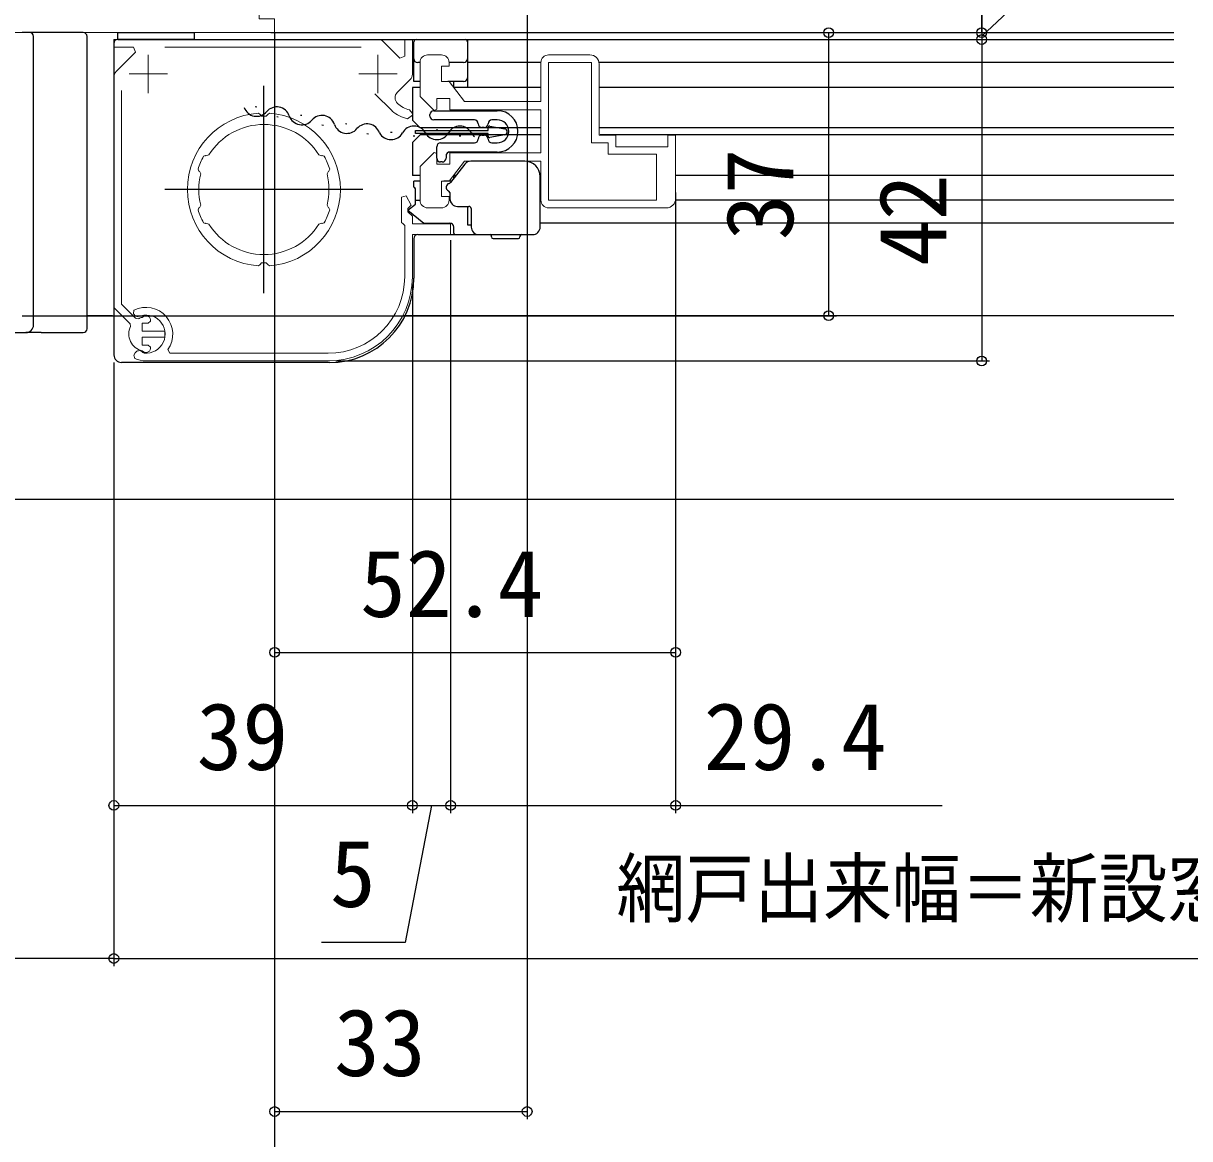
# Model space of a CAD drawing. Units: millimetres, scale not verified. Extents: x -525 to 525, y -783 to 778.
# Drawn here: x -165.8 to -13.4, y -657.4 to -511.7 of the extents above; entities that cross this region are included whole.
import ezdxf
from ezdxf.enums import TextEntityAlignment as Align

# ---------------------------------------------------------------- set-up
doc = ezdxf.new("R2010")
doc.units = ezdxf.units.MM
doc.header["$LTSCALE"] = 4
doc.layers.add('0-3_YKK_11', color=7, linetype='Continuous', lineweight=18)
for name, color, linetype in [('0-5_YKK_12', 2, 'Continuous'), ('0-6_YKK_13', 4, 'Continuous'), ('0-8_YKK_D', 6, 'Continuous'), ('0-A_YSS_K', 3, 'Continuous')]:
    doc.layers.add(name, color=color, linetype=linetype)
doc.styles.add('ＭＳ ゴシック', font='')
doc.styles.get('ＭＳ ゴシック').set_extended_font_data('MS Gothic')

msp = doc.modelspace()

# ---------------------------------------------------------------- linework, layer by layer
at = {"layer": '0-3_YKK_11'}
for p, q in [((-121.666, -514.797), (-147.334, -514.797)), ((-149.5, -515.797), (-149.5, -520.797)), ((-119.5, -515.797), (-119.5, -520.797)), ((-113, -515.797), (-111.2, -515.797)), ((-97.2, -515.797), (-91.8, -515.797)), ((-147, -518.297), (-152, -518.297)), ((-117, -518.297), (-122, -518.297)), ((-115.293, -519.039), (-116.962, -520.708)), ((-126.147, -535.431), (-125.973, -535.779)), ((-111.2, -535.797), (-113, -535.797)), ((-81.8, -535.797), (-97.2, -535.797)), ((-135.114, -543.371), (-134.9, -543.182)), ((-134.9, -543.182), (-134.694, -542.992)), ((-150.319, -550.107), (-150.192, -550.043)), ((-150.192, -554.551), (-150.319, -554.486)), ((-150.027, -554.786), (-150.233, -554.676)), ((-149.8, -555.796), (-126, -555.796))]:
    msp.add_line(p, q, dxfattribs=at)
at = {"layer": '0-3_YKK_11', "color": 211}
msp.add_lwpolyline([(-189, -458.996), (-189, -512.896), (-187.5, -512.896), (-187.5, -525.396), (-189, -525.396), (-189, -527.896), (-185, -527.896), (-185, -512.896), (-133, -512.896), (-133, -511.096), (-135, -511.096), (-135, -502.896), (-138.3, -502.896)], dxfattribs=at)
at = {"layer": '0-3_YKK_11'}
for points in [[(-153.707, -517.978), (-151.172, -515.443), (-151.44, -514.797), (-154, -514.797), (-154, -513.797), (-119.464, -513.797)], [(-118.757, -514.09), (-116.617, -516.23), (-116, -515.974), (-116, -513.797), (-115, -513.797), (-115, -518.332)], [(-114, -534.797), (-114, -530.373), (-112.17, -528.543), (-111.8, -528.696), (-111.8, -530.097), (-110.1, -530.097), (-110.1, -528.597), (-98.2, -528.597), (-98.2, -522.997), (-110.1, -522.997), (-110.1, -521.497), (-111.8, -521.497), (-111.8, -522.897), (-112.17, -523.051), (-114, -521.221), (-114, -516.797)], [(-110.2, -516.797), (-110.2, -517.297), (-111.2, -517.297), (-111.2, -519.297), (-110.2, -519.297), (-108.2, -521.897), (-98.2, -521.897), (-98.2, -516.797)], [(-90.6, -516.997), (-90.6, -526.297), (-88.4, -526.297), (-88.4, -527.797), (-81.6, -527.797), (-81.6, -526.297), (-80.6, -526.297), (-80.6, -534.597)], [(-151.81, -551.285), (-151.866, -550.938), (-154, -548.804), (-154, -518.686)], [(-153, -520.462), (-153, -548.39), (-151.159, -550.231), (-150.812, -550.287)], [(-117.627, -523.139), (-117.643, -523.123), (-119.889, -520.878)], [(-134.694, -523.801), (-134.9, -523.612), (-135.114, -523.422)], [(-133.686, -523.422), (-133.9, -523.612), (-134.106, -523.801)], [(-115.378, -522.988), (-115, -523.473), (-115, -523.679), (-115.616, -524.165)], [(-142.281, -529.051), (-142.028, -528.964), (-141.967, -528.99), (-141.596, -528.873)], [(-127.204, -528.873), (-126.833, -528.99), (-126.772, -528.964), (-126.519, -529.051)], [(-98.2, -534.797), (-98.2, -529.697), (-108.2, -529.697), (-110.2, -532.297), (-111.2, -532.297), (-111.2, -534.297), (-110.2, -534.297), (-110.2, -534.797)], [(-142.653, -531.363), (-142.827, -531.015), (-142.888, -530.989), (-143.001, -530.746)], [(-125.799, -530.746), (-125.912, -530.989), (-125.973, -531.015), (-126.147, -531.363)], [(-115, -544.796), (-115, -539.296), (-110, -539.296), (-110, -537.896), (-115, -537.896), (-115, -536.896), (-115.6, -536.296), (-115.6, -535.896), (-115.155, -535.451), (-115.791, -534.233), (-116.4, -534.383), (-116.4, -537.696), (-116.2, -537.896), (-116, -538.096), (-116, -544.796)], [(-143.001, -536.048), (-142.888, -535.805), (-142.827, -535.779), (-142.653, -535.431)], [(-125.973, -535.779), (-125.912, -535.805), (-125.799, -536.048)], [(-141.596, -537.921), (-141.967, -537.804), (-142.028, -537.83), (-142.281, -537.742)], [(-126.519, -537.742), (-126.772, -537.83), (-126.833, -537.804), (-127.204, -537.921)], [(-134.106, -542.992), (-133.9, -543.182), (-133.686, -543.371)], [(-151.378, -549.172), (-151.454, -549.652), (-151.154, -549.952), (-150.82, -550.014)], [(-149.208, -550.597), (-149.504, -550.847), (-150.3, -550.847), (-150.3, -551.897), (-147.35, -551.897), (-147.35, -552.697), (-150.3, -552.697), (-150.3, -553.747), (-149.504, -553.747), (-149.208, -553.997)], [(-126, -554.796), (-146.702, -554.796), (-146.946, -554.323)], [(-151.219, -554.753), (-151.393, -555.055), (-151.258, -555.478)]]:
    msp.add_lwpolyline(points, dxfattribs=at)
msp.add_lwpolyline([(-97.2, -534.797), (-97.2, -516.797), (-91.6, -516.797), (-91.6, -527.297), (-89.4, -527.297), (-89.4, -528.797), (-83.1, -528.797), (-83.1, -534.797)], close=True, dxfattribs=at)
for centre, radius, start, end in [((-119.464, -514.797), 1, 45.00003, 90.00002), ((-113, -516.797), 1, 90.00001, 179.99999), ((-111.2, -516.797), 1, 0.00001, 89.99999), ((-97.2, -516.797), 1, 90.00001, 179.99999), ((-91.8, -516.997), 1.2, 0.00001, 89.99999), ((-153, -518.686), 1, 135.00003, 180.00002), ((-116, -518.332), 1, 315.00003, 0.00002), ((-116.255, -521.415), 1, 134.99998, 227.55575), ((-114.5, -519.497), 3.6, 227.55576, 255.88303), ((-134.4, -533.397), 10, 94.09604, 265.90396), ((-134.4, -533.397), 9.6, 88.24271, 91.75729), ((-134.4, -533.397), 10, 274.09604, 85.90396), ((-114.5, -519.497), 4.8, 229.35522, 256.55227), ((-134.4, -533.397), 8.5, 32.15412, 147.84588), ((-134.4, -533.397), 9, 151.12995, 162.87008), ((-134.4, -533.397), 9, 17.12992, 28.87005), ((-134.4, -533.397), 8.5, 166.15413, 193.84587), ((-134.4, -533.397), 8.5, 346.15413, 13.84587), ((-113, -534.797), 1, 180.00001, 269.99999), ((-111.2, -534.797), 1, 270.00001, 359.99999), ((-97.2, -534.797), 1, 180.00001, 269.99999), ((-81.8, -534.597), 1.2, 270.00001, 359.99999), ((-134.4, -533.397), 9, 197.12993, 208.87006), ((-134.4, -533.397), 9, 331.12994, 342.87007), ((-134.4, -533.397), 8.5, 212.15412, 327.84588), ((-134.4, -533.397), 9.6, 268.24271, 271.75729), ((-126, -544.796), 11, 270.00001, 359.99999), ((-126, -544.796), 10, 270.00001, 359.99999), ((-149.8, -552.296), 3.5, 324.62345, 116.79004), ((-149.8, -552.296), 2.5, 264.7993, 114.07517), ((-149.8, -552.297), 2.25, 103.33472, 116.7161), ((-149.8, -550.497), 0.6, 350.40593, 130.80443), ((-149.8, -552.297), 2.25, 153.2839, 256.66525), ((-150.699, -555.053), 0.6, 132.08483, 149.99979), ((-150.699, -555.053), 0.6, 38.98369, 132.08504), ((-149.8, -554.097), 0.6, 229.19557, 9.59407), ((-149.8, -552.296), 3.5, 245.37938, 270.00001)]:
    msp.add_arc(centre, radius, start, end, dxfattribs=at)
at = {"layer": '0-5_YKK_12'}
for p, q in [((-133.5, -512.896), (-15.5, -512.896)), ((-133.5, -513.797), (-15.5, -513.797)), ((-107.8, -513.796), (-107.8, -520.046)), ((-98.2, -516.796), (-107.8, -516.796)), ((-15.5, -516.796), (-90.617, -516.796)), ((-134.4, -546.93), (-134.4, -519.863)), ((-115, -520.046), (-115, -524.346)), ((-114, -520.046), (-115, -520.046)), ((-98.2, -520.046), (-109.623, -520.046)), ((-15.5, -520.046), (-90.6, -520.046)), ((-135.528, -522.548), (-135.331, -522.585)), ((-132.721, -523.85), (-132.524, -523.887)), ((-129.632, -523.659), (-129.435, -523.696)), ((-126.824, -524.962), (-126.628, -524.999)), ((-123.735, -524.771), (-123.539, -524.808)), ((-114, -525.346), (-115, -524.346)), ((-98.2, -525.346), (-114, -525.346)), ((-111.886, -525.616), (-111.686, -525.616)), ((-15.5, -525.346), (-90.6, -525.346)), ((-120.928, -526.073), (-120.732, -526.11)), ((-117.839, -525.882), (-117.643, -525.919)), ((-114, -526.246), (-115, -527.246)), ((-115, -527.246), (-115, -531.546)), ((-114.886, -526.376), (-114.686, -526.376)), ((-98.2, -526.246), (-114, -526.246)), ((-108.886, -526.376), (-108.686, -526.376)), ((-15.5, -526.246), (-90.466, -526.246)), ((-114, -531.546), (-115, -531.546)), ((-109.277, -531.546), (-109.623, -531.546)), ((-98.2, -531.546), (-98.303, -531.546)), ((-15.5, -531.546), (-80.6, -531.546)), ((-121.463, -533.396), (-147.337, -533.396)), ((-98.2, -534.796), (-98.298, -534.796)), ((-15.5, -534.796), (-80.617, -534.796)), ((-15.5, -537.796), (-98.298, -537.796)), ((-157.5, -549.896), (-154, -549.896)), ((-154.2, -549.896), (-157.5, -549.896)), ((-15.5, -549.896), (-116.151, -549.896))]:
    msp.add_line(p, q, dxfattribs=at)
for centre, start, end in [((-135.345, -522.116), 198.52635, 320.12126), ((-132.707, -524.319), 18.52635, 140.12126), ((-129.448, -523.227), 198.52635, 320.12126), ((-126.811, -525.431), 18.52635, 140.12126), ((-123.552, -524.339), 198.52635, 320.12126), ((-120.915, -526.542), 18.52635, 140.12126), ((-114.786, -526.835), 29.20254, 150.79746), ((-108.786, -526.835), 29.20254, 150.79746), ((-117.786, -525.158), 209.20254, 330.79746), ((-111.786, -525.158), 209.20254, 330.79746), ((-105.786, -525.158), 209.20254, 229.55265)]:
    msp.add_arc(centre, 1.718, start, end, dxfattribs=at)
at = {"layer": '0-6_YKK_13'}
for p, q in [((-165.5, -512.896), (-166, -512.896)), ((-165, -512.896), (-165.5, -512.896)), ((-163.5, -512.896), (-165, -512.896)), ((-164.5, -551.096), (-164.5, -513.396)), ((-158.5, -512.896), (-163.5, -512.896)), ((-158, -512.896), (-158.5, -512.896)), ((-157.5, -551.596), (-157.5, -513.396)), ((-154, -514.297), (-154, -554.997)), ((-153.5, -513.797), (-108.1, -513.797)), ((-114.8, -519.09), (-114.8, -514.097)), ((-114.8, -519.297), (-114.8, -514.097)), ((-114.8, -519.297), (-114.8, -516.797)), ((-114, -516.797), (-114.3, -516.797)), ((-108.3, -516.797), (-110.2, -516.797)), ((-114.8, -519.297), (-114.8, -518.659)), ((-114, -519.297), (-114.8, -519.297)), ((-108.3, -519.297), (-110.347, -519.297)), ((-109.6, -520.047), (-109.6, -519.297)), ((-112.7, -523.797), (-112.7, -523.597)), ((-112.2, -523.097), (-103.9, -523.097)), ((-111.468, -523.097), (-103.9, -523.097)), ((-106.9, -524.297), (-112.2, -524.297)), ((-105.6, -525.297), (-105.9, -525.297)), ((-104.864, -525.117), (-102.928, -525.47)), ((-103.9, -524.297), (-104.6, -524.297)), ((-111.3, -527.297), (-106.9, -527.297)), ((-105.9, -526.297), (-105.6, -526.297)), ((-105.1, -526.413), (-105.1, -526.063)), ((-102.928, -526.257), (-104.864, -526.61)), ((-104.6, -527.297), (-103.9, -527.297)), ((-111.8, -529.297), (-111.8, -527.797)), ((-103.9, -528.497), (-110.1, -528.497)), ((-111.1, -529.797), (-111.3, -529.797)), ((-110.6, -528.997), (-110.6, -529.297)), ((-108.132, -530.081), (-110.02, -532.497)), ((-100.298, -529.697), (-107.344, -529.697)), ((-109.6, -531.96), (-109.6, -531.547)), ((-98.298, -533.563), (-98.298, -531.697)), ((-114.8, -533.097), (-114.8, -532.297)), ((-114, -532.297), (-114.8, -532.297)), ((-114.6, -535.297), (-114.6, -533.297)), ((-109.863, -532.297), (-110.9, -532.297)), ((-114.6, -534.797), (-114, -534.797)), ((-110.2, -534.797), (-110.078, -534.797)), ((-110.105, -533.775), (-110.098, -533.838)), ((-110.098, -533.838), (-110.098, -534.597)), ((-98.298, -534.712), (-98.298, -533.563)), ((-98.298, -538.297), (-98.298, -534.712)), ((-115.6, -536.097), (-114.6, -535.297)), ((-115.6, -536.097), (-113.5, -537.797)), ((-109.098, -535.597), (-107.598, -535.597)), ((-107.298, -535.897), (-107.298, -538.297)), ((-113.5, -537.797), (-110.1, -537.797)), ((-114.3, -539.297), (-105.3, -539.297)), ((-109.6, -539.097), (-109.6, -538.297)), ((-106.298, -539.297), (-99.298, -539.297)), ((-114.8, -539.797), (-114.8, -544.997)), ((-104.651, -539.597), (-104.651, -539.497)), ((-104.451, -539.797), (-102.798, -539.797)), ((-102.798, -539.797), (-101.144, -539.797)), ((-100.944, -539.497), (-100.944, -539.597)), ((-170, -552.096), (-165.5, -552.096)), ((-163.5, -552.096), (-165.5, -552.096)), ((-163.5, -552.096), (-158, -552.096)), ((-125.8, -555.997), (-153, -555.997))]:
    msp.add_line(p, q, dxfattribs=at)
msp.add_lwpolyline([(-153.5, -513.797), (-153.5, -512.877), (-143.5, -512.877), (-143.5, -513.797)], close=True, dxfattribs=at)
for points in [[(-105.1, -526.063), (-114.6, -526.063), (-114.6, -525.663), (-105.1, -525.663), (-105.1, -525.313)], [(-107.8, -535.597), (-107.8, -537.997), (-107.298, -537.997)]]:
    msp.add_lwpolyline(points, dxfattribs=at)
for centre, radius, start, end in [((-165, -513.396), 0.5, 0, 90), ((-158, -513.396), 0.5, 0, 90), ((-153.5, -514.297), 0.5, 90, 180), ((-114.5, -514.097), 0.3, 90, 180), ((-108.1, -514.097), 0.3, 360, 90), ((-114.3, -516.297), 0.5, 180, 270), ((-108.3, -516.297), 0.5, 270, 360), ((-108.3, -518.797), 0.5, 270, 360), ((-112.2, -523.597), 0.5, 90, 180), ((-112.2, -523.797), 0.5, 180, 270), ((-103.9, -525.797), 2.7, 0, 90), ((-106.9, -524.797), 0.5, 360, 90), ((-105.9, -524.797), 0.5, 180, 270), ((-105.6, -524.797), 0.5, 270, 0), ((-104.6, -524.797), 0.5, 90, 180), ((-104.9, -525.313), 0.2, 79.65887, 180), ((-103.9, -525.797), 1.5, 0, 90), ((-103, -525.863), 0.4, 280.34113, 79.65887), ((-111.3, -527.797), 0.5, 90, 180), ((-106.9, -526.797), 0.5, 270, 360), ((-105.9, -526.797), 0.5, 90, 180), ((-105.6, -526.797), 0.5, 0, 90), ((-104.9, -526.413), 0.2, 180, 280.34113), ((-104.6, -526.797), 0.5, 180, 270), ((-103.9, -525.797), 2.7, 270, 0), ((-103.9, -525.797), 1.5, 270, 0), ((-110.1, -528.997), 0.5, 90, 180), ((-111.3, -529.297), 0.5, 180, 270), ((-111.1, -529.297), 0.5, 270, 360), ((-107.344, -530.697), 1, 90, 142), ((-100.298, -531.697), 2, 0, 90), ((-114.8, -533.297), 0.2, 360, 90), ((-110.098, -533.097), 0.5, 101.44555, 247.97569), ((-110.256, -532.313), 0.3, 281.44555, 322), ((-110.398, -533.838), 0.3, 12.23345, 67.97569), ((-109.098, -534.597), 1, 180, 270), ((-107.598, -535.897), 0.3, 65.66023, 90), ((-107.598, -535.897), 0.3, 0, 65.66023), ((-110.1, -538.297), 0.5, 360, 90), ((-114.3, -539.797), 0.5, 90, 180), ((-109.4, -539.097), 0.2, 180, 270), ((-106.298, -538.297), 1, 180, 270), ((-104.851, -539.497), 0.2, 0, 90), ((-100.744, -539.497), 0.2, 90, 180), ((-99.298, -538.297), 1, 270, 0), ((-104.451, -539.597), 0.2, 180, 270), ((-101.144, -539.597), 0.2, 270, 0), ((-125.8, -544.997), 11, 270, 360), ((-165.5, -551.096), 1, 270, 0), ((-158, -551.596), 0.5, 270, 0), ((-153, -554.997), 1, 180, 270)]:
    msp.add_arc(centre, radius, start, end, dxfattribs=at)
at = {"layer": '0-8_YKK_D'}
for p, q in [((-100, -498.896), (-100, -654.892)), ((-133, -512.996), (-133, -594.892)), ((-133, -513.396), (-133, -674.892)), ((-133, -513.396), (-133, -654.892)), ((-133, -513.396), (-133, -674.892)), ((-60.6, -549.896), (-60.6, -512.896)), ((-40.6, -512.896), (-40.6, -513.796)), ((-40.6, -512.896), (-40.6, -513.796)), ((-40.6, -513.796), (-40.6, -516.346)), ((-40.6, -513.796), (-40.6, -555.796)), ((-80.6, -533.796), (-80.6, -594.892)), ((-80.6, -535.596), (-80.6, -614.892)), ((-110, -539.996), (-110, -614.892)), ((-110, -539.996), (-110, -614.892)), ((-115, -545.796), (-115, -614.892)), ((-115, -545.796), (-115, -614.892)), ((-166, -549.896), (-59.6, -549.896)), ((-154, -555.996), (-154, -614.892)), ((-154, -555.996), (-154, -634.892)), ((-154, -555.996), (-154, -634.892)), ((-125, -555.796), (-39.6, -555.796)), ((-133, -593.892), (-80.6, -593.892)), ((-154, -613.892), (-115, -613.892)), ((-115, -613.892), (-110, -613.892)), ((-154, -633.892), (-189, -633.892)), ((-154, -633.892), (131, -633.892)), ((-133, -653.892), (-100, -653.892))]:
    msp.add_line(p, q, dxfattribs=at)
for points in [[(-40.6, -397.896), (-40.6, -512.896), (-40.6, -510.346)], [(-40.6, -513.346), (-20.6, -494.612), (-20.6, -471.181)], [(-112.5, -613.892), (-115.921, -631.795), (-126.875, -631.795)], [(-110, -613.892), (-80.6, -613.892), (-45.755, -613.892)]]:
    msp.add_lwpolyline(points, dxfattribs=at)
for centre in [(-60.6, -512.896), (-40.6, -512.896), (-40.6, -512.896), (-40.6, -513.796), (-40.6, -513.796), (-60.6, -549.896), (-40.6, -555.796), (-133, -593.892), (-80.6, -593.892), (-154, -613.892), (-115, -613.892), (-115, -613.892), (-110, -613.892), (-110, -613.892), (-80.6, -613.892), (-154, -633.892), (-154, -633.892), (-133, -653.892), (-100, -653.892)]:
    msp.add_circle(centre, 0.637, dxfattribs=at)
at = {"layer": '0-A_YSS_K'}
msp.add_line((-15.5, -573.892), (-245.992, -573.892), dxfattribs=at)

# ---------------------------------------------------------------- texts
at = {"layer": '0-8_YKK_D', "style": 'ＭＳ ゴシック'}
for s, p in [('37', (-62.6, -540.021)), ('42', (-42.6, -543.387))]:
    msp.add_text(s, height=8.798, rotation=90, dxfattribs=at).set_placement(p, align=Align.BOTTOM_LEFT)
for s, p in [('52.4', (-121.834, -591.892)), ('39', (-143.193, -611.892)), ('29.4', (-76.936, -611.892)), ('5', (-125.762, -629.795)), ('33', (-125.227, -651.892))]:
    msp.add_text(s, height=8.798, dxfattribs=at).set_placement(p, align=Align.BOTTOM_LEFT)
at = {"layer": '0-8_YKK_D', "style": 'ＭＳ ゴシック', "width": 0.9}
msp.add_text('網戸出来幅＝新設窓W－65', height=7.331, dxfattribs=at).set_placement((-88.332, -630.586), align=Align.BOTTOM_LEFT)

doc.saveas('drawing.dxf')
